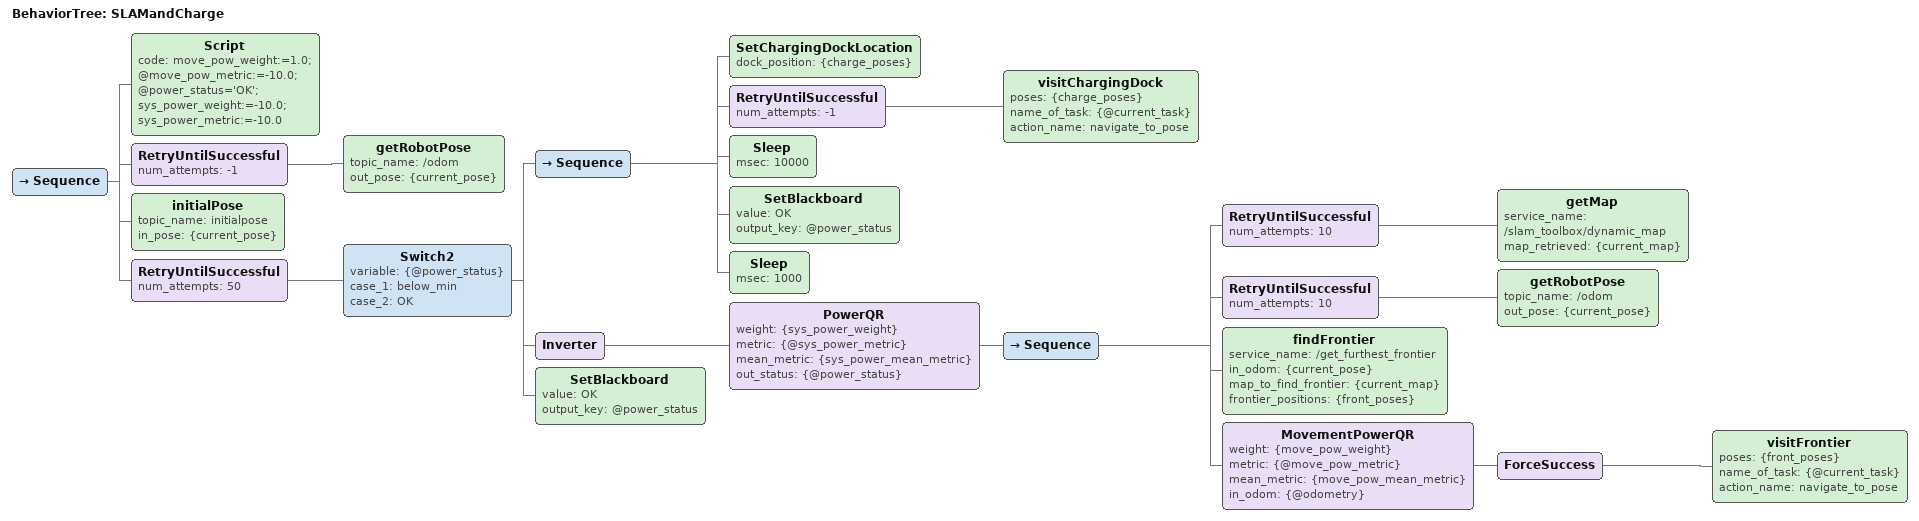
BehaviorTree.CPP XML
<root BTCPP_format="4">
  <BehaviorTree ID="SLAMandCharge">

	<Sequence>
		<Script code="move_pow_weight:=1.0; @move_pow_metric:=-10.0; @power_status='OK'; sys_power_weight:=-10.0; sys_power_metric:=-10.0"/>

		<RetryUntilSuccessful num_attempts="-1">
			<getRobotPose topic_name="/odom" out_pose="{current_pose}" />
		</RetryUntilSuccessful>
		<initialPose topic_name="initialpose" in_pose="{current_pose}" />

		<RetryUntilSuccessful num_attempts="50">

				<Switch2 variable="{@power_status}" case_1="below_min" case_2="OK">
					<Sequence>
						<SetChargingDockLocation dock_position="{charge_poses}"/>
						<RetryUntilSuccessful num_attempts="-1">
							<visitChargingDock poses="{charge_poses}" name_of_task="{@current_task}" action_name="navigate_to_pose"/>
						</RetryUntilSuccessful>
						<Sleep msec="10000"/>
						<SetBlackboard value="OK" output_key="@power_status" />
						<Sleep msec="1000"/>
					</Sequence>
					<Inverter>
						<PowerQR weight="{sys_power_weight}" metric="{@sys_power_metric}" mean_metric="{sys_power_mean_metric}" out_status="{@power_status}">
						<Sequence>
							<RetryUntilSuccessful num_attempts="10">
								<getMap service_name="/slam_toolbox/dynamic_map" map_retrieved="{current_map}"/>
							</RetryUntilSuccessful>

							<RetryUntilSuccessful num_attempts="10">
								<getRobotPose topic_name="/odom" out_pose="{current_pose}" />
							</RetryUntilSuccessful>

							<findFrontier service_name="/get_furthest_frontier" in_odom="{current_pose}" map_to_find_frontier="{current_map}" frontier_positions="{front_poses}"/>

							<MovementPowerQR weight="{move_pow_weight}" metric="{@move_pow_metric}" mean_metric="{move_pow_mean_metric}" in_odom="{@odometry}">
								<ForceSuccess>
									<visitFrontier poses="{front_poses}" name_of_task="{@current_task}" action_name="navigate_to_pose"/>
								</ForceSuccess>
							</MovementPowerQR>
						</Sequence>
						</PowerQR>
					</Inverter>
					<SetBlackboard value="OK" output_key="@power_status"/>
				</Switch2>

		</RetryUntilSuccessful>

</Sequence>
  </BehaviorTree>
</root>
